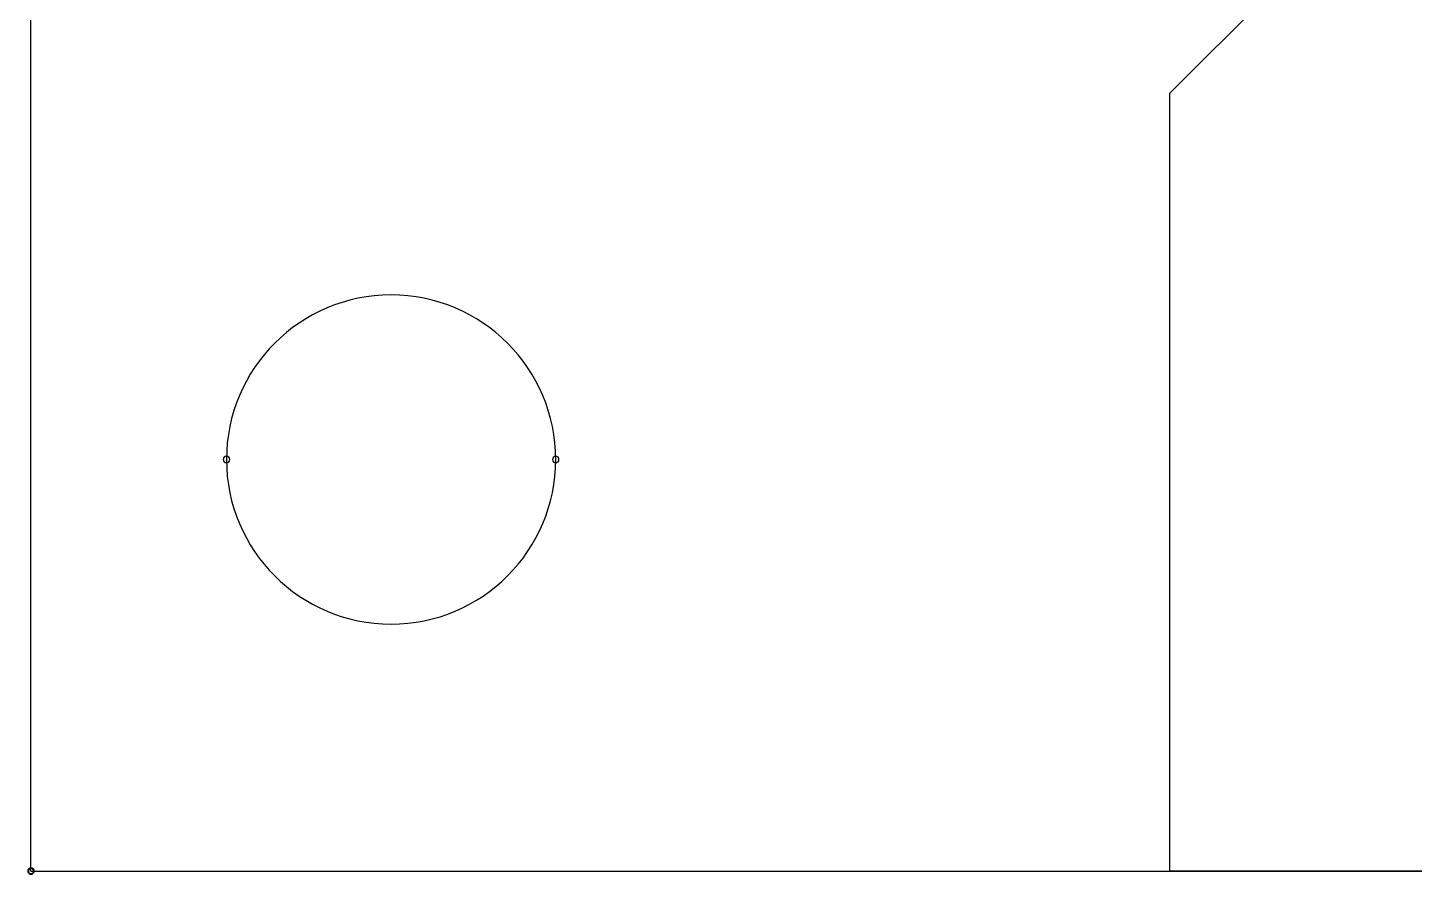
# Model space of a CAD drawing. Header units: inches. Extents: x 32166 to 34772, y 2386 to 4229.
# Drawn here: x 32893 to 32951.2, y 3073.2 to 3108.7 of the extents above; entities that cross this region are included whole.
import ezdxf

# ---------------------------------------------------------------- set-up
doc = ezdxf.new("R2010")
doc.units = ezdxf.units.IN
doc.header["$LTSCALE"] = 0.64311
doc.header["$MEASUREMENT"] = 0
doc.layers.add('BOTTOMLAYER', color=5, linetype='CONTINUOUS')
doc.layers.add('KEEPOUTLAYER', color=6, linetype='CONTINUOUS')

msp = doc.modelspace()

# ---------------------------------------------------------------- linework, layer by layer
at = {"layer": 'BOTTOMLAYER'}
for p, q in [((32940.99, 3105.99), (32956.628, 3121.628)), ((32940.99, 3073.33), (32940.99, 3105.99)), ((32952.178, 3073.33), (32940.99, 3073.33))]:
    msp.add_line(p, q, dxfattribs=at)
at = {"layer": 'KEEPOUTLAYER'}
for q in [(32893.167, 3272.05), (34340.368, 3073.33)]:
    msp.add_line((32893.167, 3073.33), q, dxfattribs=at)
for centre, radius, start, end in [((32908.287, 3090.61), 6.912, 0, 180), ((32901.375, 3090.61), 0.137, 0, 180), ((32901.375, 3090.61), 0.137, 180, 0), ((32908.287, 3090.61), 6.912, 180, 0), ((32915.199, 3090.61), 0.137, 0, 180), ((32915.199, 3090.61), 0.137, 180, 0), ((32893.167, 3073.33), 0.137, 0, 180), ((32893.167, 3073.33), 0.108, 0, 180), ((32893.167, 3073.33), 0.137, 180, 0), ((32893.167, 3073.33), 0.108, 180, 0)]:
    msp.add_arc(centre, radius, start, end, dxfattribs=at)

doc.saveas('drawing.dxf')
